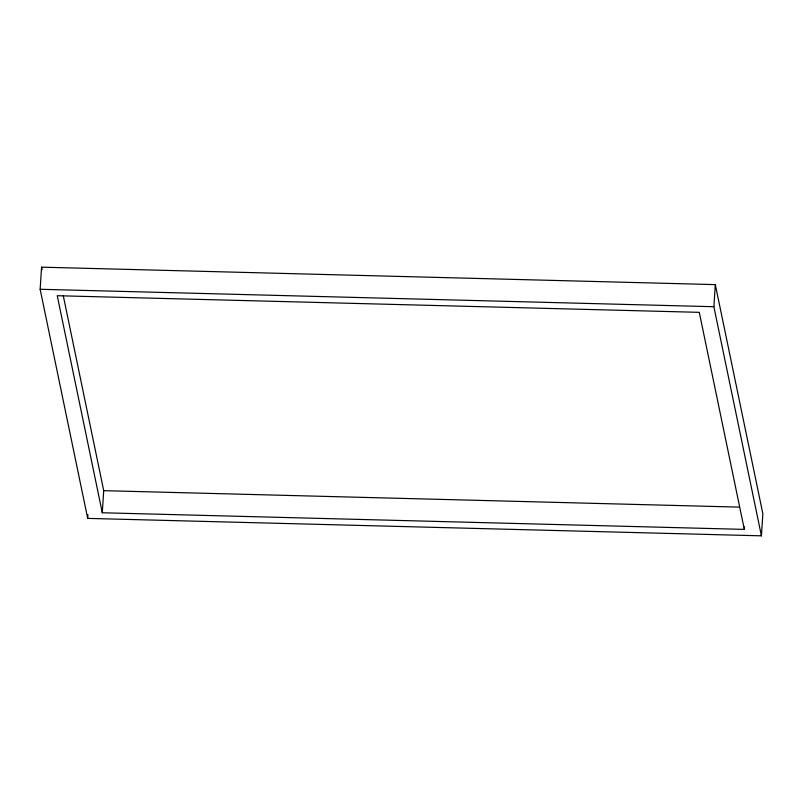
<?xml version="1.0" encoding="UTF-8"?>
<svg xmlns="http://www.w3.org/2000/svg" width="803" height="803" viewBox="0 0 803 803"><rect width="100%" height="100%" fill="white"/><g stroke="black" fill="none" stroke-linecap="round" stroke-linejoin="round"><path stroke-width="1.2" d="M40.15 289.281L41.575 267.168L715.312 284.613L762.85 513.719L761.425 535.832L87.688 518.387L40.15 289.281L713.877 306.716L761.425 535.832M87.688 518.387L87.928 514.703M744.471 526.939L744.321 529.398L102.292 512.766L103.717 490.663L63.266 295.685M713.877 306.716L715.312 284.613M103.717 490.663L739.473 507.125M744.321 529.398L699.283 312.337L57.254 295.715L102.292 512.766M41.575 267.168L42.087 269.617"/></g></svg>
